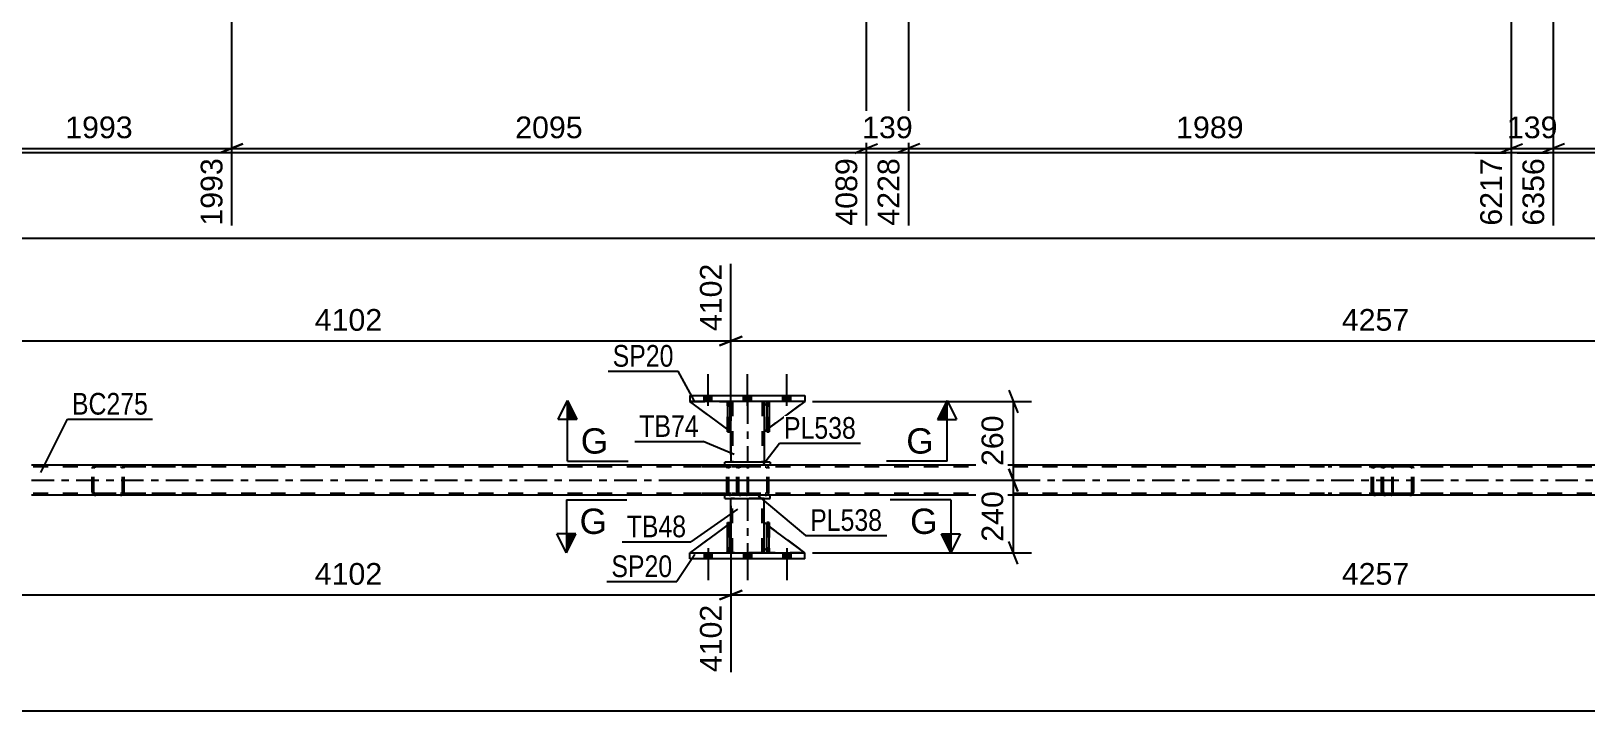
# Model space of a CAD drawing. Header units: millimetres. Extents: x 0 to 841, y 0 to 594.
# Drawn here: x 117.9 to 323.2, y 208.6 to 298.4 of the extents above; entities that cross this region are included whole.
import ezdxf

# ---------------------------------------------------------------- set-up
doc = ezdxf.new("R2010")
doc.units = ezdxf.units.MM
doc.linetypes.add('DXK_LINE_DOT2', pattern=[3.9198, 1.9599, -1.9599])
doc.linetypes.add('DXK_LINE_DOT3', pattern=[5.9187, 2.979, -0.9799, 0.9799, -0.9799])
doc.styles.add('Arial', font='ARIAL.TTF', dxfattribs={"height": 0.2})
doc.styles.add('Arial Narrow', font='ARIALN.TTF', dxfattribs={"height": 0.2})

# ---------------------------------------------------------------- blocks, each defined once
blk = doc.blocks.new('Part-318895815-4530 - 4507')
at = {"color": 7, "linetype": 'DXK_LINE_DOT2'}
for p, q in [((209.82, 248.89), (209.82, 249.49)), ((209.82, 249.49), (209.82, 249.49)), ((209.82, 249.49), (209.82, 245.49)), ((209.82, 249.49), (210.14, 249.49)), ((209.82, 245.49), (209.82, 248.89)), ((209.82, 248.89), (210.14, 248.89)), ((210.14, 249.49), (210.14, 248.89)), ((210.14, 245.49), (210.14, 249.49)), ((210.14, 248.89), (210.14, 245.49)), ((209.82, 245.49), (210.14, 245.49))]:
    blk.add_line(p, q, dxfattribs=at)
blk = doc.blocks.new('Part-318895815-4663 - 4507')
at = {"color": 2, "linetype": 'Continuous'}
for p, q in [((204.87, 250.29), (204.87, 249.49)), ((204.87, 250.29), (220.07, 250.29)), ((220.07, 249.49), (204.87, 249.49)), ((220.07, 250.29), (220.07, 249.49))]:
    blk.add_line(p, q, dxfattribs=at)
blk = doc.blocks.new('Part-318895815-4511 - 4507')
at = {"color": 7, "linetype": 'DXK_LINE_DOT2'}
for p, q in [((210.27, 245.49), (204.87, 249.49)), ((204.87, 249.49), (209.67, 249.49)), ((209.67, 249.49), (210.27, 248.89)), ((210.27, 248.89), (209.67, 249.49)), ((210.27, 248.89), (210.27, 245.49)), ((210.27, 248.89), (210.27, 248.89)), ((210.27, 248.89), (210.27, 245.49))]:
    blk.add_line(p, q, dxfattribs=at)
blk = doc.blocks.new('Part-318895815-4529 - 4507')
at = {"color": 7, "linetype": 'DXK_LINE_DOT2'}
for p, q in [((125.97, 240.79), (125.93, 240.61)), ((125.93, 237.57), (125.93, 240.61)), ((126.19, 240.61), (126.21, 240.7)), ((126.19, 237.57), (126.19, 240.61)), ((126.21, 240.7), (126.26, 240.78)), ((126.44, 241.09), (126.25, 241.05)), ((126.26, 240.78), (126.35, 240.83)), ((126.35, 240.83), (126.44, 240.85)), ((136.96, 241.09), (126.44, 241.09)), ((136.96, 240.85), (126.44, 240.85)), ((129.88, 241.05), (129.68, 241.09)), ((129.68, 240.85), (129.78, 240.83)), ((129.78, 240.83), (129.86, 240.78)), ((129.86, 240.78), (129.92, 240.7)), ((129.92, 240.7), (129.94, 240.61)), ((129.94, 237.57), (129.94, 240.61)), ((130.19, 240.61), (130.15, 240.79)), ((130.19, 237.57), (130.19, 240.61)), ((125.93, 237.57), (125.97, 237.39)), ((126.21, 237.48), (126.19, 237.57)), ((126.26, 237.4), (126.21, 237.48)), ((126.25, 237.13), (126.44, 237.09)), ((126.35, 237.35), (126.26, 237.4)), ((126.44, 237.33), (126.35, 237.35)), ((136.96, 237.33), (126.44, 237.33)), ((136.96, 237.09), (126.44, 237.09)), ((129.78, 237.35), (129.68, 237.33)), ((129.68, 237.09), (129.88, 237.13)), ((129.86, 237.4), (129.78, 237.35)), ((129.92, 237.48), (129.86, 237.4)), ((129.94, 237.57), (129.92, 237.48)), ((130.15, 237.39), (130.19, 237.57))]:
    blk.add_line(p, q, dxfattribs=at)
for centre, start, end in [((126.43, 240.59), 110.7583, 155.6801), ((129.7, 240.59), 24.3199, 69.2417), ((126.43, 237.59), 204.3199, 249.2417), ((129.7, 237.59), 290.7583, 335.6801)]:
    blk.add_arc(centre, 0.496, start, end, dxfattribs=at)
blk = doc.blocks.new('Part-318895815-4669 - 4507')
at = {"color": 2, "linetype": 'Continuous'}
for p, q in [((214.67, 230.09), (214.67, 233.49)), ((214.67, 233.49), (215.02, 233.23)), ((220.07, 229.49), (215.34, 232.99)), ((215.02, 229.74), (214.67, 230.09))]:
    blk.add_line(p, q, dxfattribs=at)
at = {"color": 7, "linetype": 'DXK_LINE_DOT2'}
for p, q in [((215.34, 232.99), (215.02, 233.23)), ((215.02, 229.74), (215.27, 229.49)), ((215.27, 229.49), (220.07, 229.49))]:
    blk.add_line(p, q, dxfattribs=at)
blk = doc.blocks.new('Part-318895815-4531 - 4507')
at = {"color": 2, "linetype": 'Continuous'}
for p, q in [((209.82, 245.82), (204.87, 249.49)), ((209.82, 249.34), (209.67, 249.49)), ((210.27, 248.89), (210.14, 249.02)), ((210.27, 248.89), (210.27, 248.89)), ((210.27, 245.49), (210.27, 248.89)), ((210.14, 245.58), (210.27, 245.49)), ((210.27, 245.49), (210.27, 245.49))]:
    blk.add_line(p, q, dxfattribs=at)
at = {"color": 7, "linetype": 'DXK_LINE_DOT2'}
for p, q in [((209.67, 249.49), (204.87, 249.49)), ((204.87, 249.49), (204.87, 249.49)), ((209.67, 249.49), (210.27, 248.89)), ((210.14, 249.02), (209.82, 249.34)), ((210.27, 248.89), (210.27, 245.49)), ((210.14, 245.58), (209.82, 245.82))]:
    blk.add_line(p, q, dxfattribs=at)
blk = doc.blocks.new('Part-318895815-4535 - 4507')
at = {"color": 7, "linetype": 'DXK_LINE_DOT2'}
for p, q in [((296.24, 240.79), (296.2, 240.61)), ((296.2, 237.57), (296.2, 240.61)), ((296.46, 240.61), (296.48, 240.7)), ((296.46, 237.57), (296.46, 240.61)), ((296.48, 240.7), (296.53, 240.78)), ((296.71, 241.09), (296.52, 241.05)), ((296.53, 240.78), (296.62, 240.83)), ((296.62, 240.83), (296.71, 240.85)), ((307.22, 241.09), (296.71, 241.09)), ((307.22, 240.85), (296.71, 240.85)), ((300.14, 241.05), (299.95, 241.09)), ((299.95, 240.85), (300.05, 240.83)), ((300.05, 240.83), (300.13, 240.78)), ((300.13, 240.78), (300.18, 240.7)), ((300.18, 240.7), (300.2, 240.61)), ((300.2, 237.57), (300.2, 240.61)), ((300.46, 240.61), (300.42, 240.79)), ((300.46, 237.57), (300.46, 240.61)), ((296.2, 237.57), (296.24, 237.39)), ((296.48, 237.48), (296.46, 237.57)), ((296.53, 237.4), (296.48, 237.48)), ((296.52, 237.13), (296.71, 237.09)), ((296.62, 237.35), (296.53, 237.4)), ((296.71, 237.33), (296.62, 237.35)), ((307.22, 237.33), (296.71, 237.33)), ((307.22, 237.09), (296.71, 237.09)), ((300.05, 237.35), (299.95, 237.33)), ((299.95, 237.09), (300.14, 237.13)), ((300.13, 237.4), (300.05, 237.35)), ((300.18, 237.48), (300.13, 237.4)), ((300.2, 237.57), (300.18, 237.48)), ((300.42, 237.39), (300.46, 237.57))]:
    blk.add_line(p, q, dxfattribs=at)
for centre, start, end in [((296.69, 240.59), 110.7583, 155.6801), ((299.97, 240.59), 24.3199, 69.2417), ((296.69, 237.59), 204.3199, 249.2417), ((299.97, 237.59), 290.7583, 335.6801)]:
    blk.add_arc(centre, 0.496, start, end, dxfattribs=at)
blk = doc.blocks.new('Part-318895815-4656 - 4507')
at = {"color": 7, "linetype": 'DXK_LINE_DOT2'}
for p, q in [((297.48, 241.09), (289.16, 241.09)), ((297.48, 240.85), (289.16, 240.85)), ((294.92, 240.79), (294.88, 240.61)), ((294.88, 237.57), (294.88, 240.61)), ((295.14, 240.61), (295.15, 240.7)), ((295.14, 237.57), (295.14, 240.61)), ((295.15, 240.7), (295.21, 240.78)), ((295.39, 241.09), (295.19, 241.05)), ((295.21, 240.78), (295.29, 240.83)), ((295.29, 240.83), (295.39, 240.85)), ((296.2, 240.85), (296.2, 241.09)), ((297.58, 241.05), (297.48, 241.09)), ((297.48, 240.85), (297.53, 240.83)), ((297.53, 240.83), (297.57, 240.78)), ((297.57, 240.78), (297.6, 240.7)), ((297.67, 240.95), (297.58, 241.05)), ((297.6, 240.7), (297.61, 240.61)), ((297.61, 237.57), (297.61, 240.61)), ((297.73, 240.79), (297.67, 240.95)), ((297.75, 240.61), (297.73, 240.79)), ((297.75, 237.57), (297.75, 240.61)), ((297.48, 237.33), (289.16, 237.33)), ((297.48, 237.09), (289.16, 237.09)), ((294.88, 237.57), (294.92, 237.39)), ((295.15, 237.48), (295.14, 237.57)), ((295.21, 237.4), (295.15, 237.48)), ((295.19, 237.13), (295.39, 237.09)), ((295.29, 237.35), (295.21, 237.4)), ((295.39, 237.33), (295.29, 237.35)), ((296.2, 237.09), (296.2, 237.33)), ((297.53, 237.35), (297.48, 237.33)), ((297.48, 237.09), (297.58, 237.13)), ((297.57, 237.4), (297.53, 237.35)), ((297.6, 237.48), (297.57, 237.4)), ((297.58, 237.13), (297.67, 237.23)), ((297.61, 237.57), (297.6, 237.48)), ((297.67, 237.23), (297.73, 237.39)), ((297.73, 237.39), (297.75, 237.57))]:
    blk.add_line(p, q, dxfattribs=at)
for centre, start, end in [((295.37, 240.6), 111.194, 156.1505), ((295.37, 237.59), 203.8495, 248.806)]:
    blk.add_arc(centre, 0.492, start, end, dxfattribs=at)
blk = doc.blocks.new('Part-318895815-4545 - 4507')
at = {"color": 2, "linetype": 'Continuous'}
for p, q in [((210.14, 249.49), (209.82, 249.49)), ((209.82, 249.49), (209.82, 245.49)), ((210.14, 249.49), (210.14, 249.49)), ((210.14, 249.49), (210.14, 245.49)), ((210.14, 245.49), (209.82, 245.49))]:
    blk.add_line(p, q, dxfattribs=at)
at = {"color": 7, "linetype": 'DXK_LINE_DOT2'}
for p, q in [((209.82, 249.49), (209.82, 248.89)), ((209.82, 249.49), (209.82, 249.49)), ((210.14, 248.89), (209.82, 248.89)), ((209.82, 248.89), (209.82, 245.49)), ((210.14, 248.89), (210.14, 249.49)), ((210.14, 249.49), (210.14, 249.49)), ((210.14, 245.49), (210.14, 248.89))]:
    blk.add_line(p, q, dxfattribs=at)
blk = doc.blocks.new('Part-318895815-4550 - 4507')
at = {"color": 7, "linetype": 'DXK_LINE_DOT2'}
for p, q in [((209.82, 233.49), (210.14, 233.49)), ((209.82, 230.09), (209.82, 233.49)), ((209.82, 233.49), (209.82, 229.49)), ((210.14, 233.49), (210.14, 230.09)), ((210.14, 229.49), (210.14, 233.4)), ((210.14, 230.09), (209.82, 230.09)), ((209.82, 229.49), (209.82, 230.09)), ((210.14, 230.09), (210.14, 229.49)), ((210.14, 229.49), (209.82, 229.49)), ((210.14, 229.49), (210.14, 229.49))]:
    blk.add_line(p, q, dxfattribs=at)
blk = doc.blocks.new('Part-318895815-4551 - 4507')
at = {"color": 2, "linetype": 'Continuous'}
for p, q in [((209.82, 233.16), (204.87, 229.49)), ((210.27, 233.49), (210.14, 233.4)), ((210.27, 230.09), (210.27, 233.49)), ((210.27, 230.09), (210.14, 229.96)), ((210.27, 230.09), (210.27, 230.09)), ((209.82, 229.64), (209.67, 229.49))]:
    blk.add_line(p, q, dxfattribs=at)
at = {"color": 7, "linetype": 'DXK_LINE_DOT2'}
for p, q in [((210.14, 233.4), (209.82, 233.16)), ((210.27, 230.09), (210.27, 233.49)), ((210.27, 230.09), (209.67, 229.49)), ((210.14, 229.96), (209.82, 229.64)), ((204.87, 229.49), (204.87, 229.49)), ((204.87, 229.49), (209.67, 229.49))]:
    blk.add_line(p, q, dxfattribs=at)
blk = doc.blocks.new('Bolt-318895815-4571 - 4507')
at = {"linetype": 'Continuous'}
for points in [[(207.79, 250.29), (206.75, 250.29), (206.75, 249.49), (207.79, 249.49)], [(207.79, 250.29), (206.75, 250.29), (206.75, 249.49), (207.79, 249.49)], [(207.79, 250.29), (206.75, 250.29), (206.75, 249.49), (207.79, 249.49)], [(212.99, 250.29), (211.95, 250.29), (211.95, 249.49), (212.99, 249.49)], [(212.99, 250.29), (211.95, 250.29), (211.95, 249.49), (212.99, 249.49)], [(218.19, 250.29), (217.15, 250.29), (217.15, 249.49), (218.19, 249.49)], [(218.19, 250.29), (217.15, 250.29), (217.15, 249.49), (218.19, 249.49)], [(218.19, 250.29), (217.15, 250.29), (217.15, 249.49), (218.19, 249.49)]]:
    blk.add_hatch(color=1, dxfattribs=at).paths.add_polyline_path(points)
at = {"color": 1, "linetype": 'Continuous'}
for p, q in [((207.27, 248.89), (207.27, 253.09)), ((207.27, 248.89), (207.27, 253.09)), ((207.27, 248.89), (207.27, 253.09)), ((212.47, 248.89), (212.47, 253.09)), ((212.47, 248.89), (212.47, 253.09)), ((217.67, 248.89), (217.67, 253.09)), ((217.67, 248.89), (217.67, 253.09)), ((217.67, 248.89), (217.67, 253.09)), ((206.75, 249.49), (206.75, 250.29)), ((206.75, 249.49), (206.75, 250.29)), ((206.75, 249.49), (206.75, 250.29)), ((207.79, 249.49), (207.79, 250.29)), ((207.79, 249.49), (207.79, 250.29)), ((207.79, 249.49), (207.79, 250.29)), ((211.95, 249.49), (211.95, 250.29)), ((211.95, 249.49), (211.95, 250.29)), ((212.99, 249.49), (212.99, 250.29)), ((212.99, 249.49), (212.99, 250.29)), ((217.15, 249.49), (217.15, 250.29)), ((217.15, 249.49), (217.15, 250.29)), ((217.15, 249.49), (217.15, 250.29)), ((218.19, 249.49), (218.19, 250.29)), ((218.19, 249.49), (218.19, 250.29)), ((218.19, 249.49), (218.19, 250.29))]:
    blk.add_line(p, q, dxfattribs=at)
blk = doc.blocks.new('Part-318895815-4573 - 4507')
at = {"color": 7, "linetype": 'DXK_LINE_DOT2'}
for p, q in [((210.27, 233.49), (204.87, 229.49)), ((210.27, 230.09), (210.27, 233.49)), ((210.27, 233.49), (210.27, 230.09)), ((209.67, 229.49), (210.27, 230.09)), ((210.27, 230.09), (209.67, 229.49)), ((210.27, 230.09), (210.27, 230.09)), ((204.87, 229.49), (209.67, 229.49))]:
    blk.add_line(p, q, dxfattribs=at)
blk = doc.blocks.new('Part-318895815-4574 - 4507')
at = {"color": 2, "linetype": 'Continuous'}
for p, q in [((215.34, 249.49), (215.02, 249.49)), ((215.02, 249.49), (215.02, 245.49)), ((215.34, 249.49), (215.34, 249.49)), ((215.34, 249.49), (215.34, 245.49)), ((215.34, 245.49), (215.02, 245.49))]:
    blk.add_line(p, q, dxfattribs=at)
at = {"color": 7, "linetype": 'DXK_LINE_DOT2'}
for p, q in [((215.02, 249.49), (215.02, 248.89)), ((215.02, 249.49), (215.02, 249.49)), ((215.34, 248.89), (215.02, 248.89)), ((215.02, 248.89), (215.02, 245.49)), ((215.34, 248.89), (215.34, 249.49)), ((215.34, 249.49), (215.34, 249.49)), ((215.34, 245.49), (215.34, 248.89))]:
    blk.add_line(p, q, dxfattribs=at)
blk = doc.blocks.new('Part-318895815-4613 - 4507')
at = {"color": 2, "linetype": 'Continuous'}
for p, q in [((209.82, 229.49), (209.82, 233.49)), ((209.82, 233.49), (210.14, 233.49)), ((210.14, 229.49), (210.14, 233.49)), ((209.82, 229.49), (209.82, 229.49)), ((210.14, 229.49), (209.82, 229.49))]:
    blk.add_line(p, q, dxfattribs=at)
at = {"color": 7, "linetype": 'DXK_LINE_DOT2'}
for p, q in [((209.82, 233.49), (209.82, 230.09)), ((210.14, 230.09), (210.14, 233.49)), ((209.82, 230.09), (209.82, 229.49)), ((209.82, 230.09), (210.14, 230.09)), ((210.14, 229.49), (210.14, 230.09)), ((209.82, 229.49), (209.82, 229.49)), ((209.82, 229.49), (209.82, 229.49)), ((210.14, 229.49), (210.14, 229.49))]:
    blk.add_line(p, q, dxfattribs=at)
blk = doc.blocks.new('Part-318895815-4681 - 4507')
at = {"color": 2, "linetype": 'Continuous'}
for p, q in [((215.47, 241.49), (209.47, 241.49)), ((209.47, 241.09), (209.47, 241.49)), ((215.47, 241.09), (209.47, 241.09)), ((215.47, 241.49), (215.47, 241.09))]:
    blk.add_line(p, q, dxfattribs=at)
blk = doc.blocks.new('Part-318895815-4608 - 4507')
at = {"color": 2, "linetype": 'Continuous'}
for p, q in [((210.27, 249.49), (210.27, 248.89)), ((214.67, 249.49), (214.67, 248.89)), ((210.27, 245.49), (210.27, 241.49)), ((214.67, 245.49), (214.67, 241.49))]:
    blk.add_line(p, q, dxfattribs=at)
at = {"color": 7, "linetype": 'DXK_LINE_DOT2'}
for p, q in [((214.67, 249.49), (210.27, 249.49)), ((210.27, 248.89), (210.27, 245.49)), ((210.51, 249.49), (210.51, 241.49)), ((214.43, 249.49), (214.43, 241.49)), ((214.67, 248.89), (214.67, 245.49)), ((214.67, 241.49), (210.27, 241.49))]:
    blk.add_line(p, q, dxfattribs=at)
at = {"color": 7, "linetype": 'DXK_LINE_DOT3'}
blk.add_line((212.47, 249.49), (212.47, 241.49), dxfattribs=at)
blk = doc.blocks.new('Part-318895815-4628 - 4507')
at = {"color": 2, "linetype": 'Continuous'}
for p, q in [((204.87, 228.69), (204.87, 229.49)), ((204.87, 229.49), (220.07, 229.49)), ((220.07, 228.69), (204.87, 228.69)), ((220.07, 228.69), (220.07, 229.49))]:
    blk.add_line(p, q, dxfattribs=at)
blk = doc.blocks.new('Part-318895815-4629 - 4507')
at = {"color": 7, "linetype": 'DXK_LINE_DOT2'}
for p, q in [((211.11, 240.79), (211.07, 240.61)), ((211.07, 237.57), (211.07, 240.61)), ((211.32, 240.61), (211.34, 240.7)), ((211.32, 237.57), (211.32, 240.61)), ((211.34, 240.7), (211.4, 240.78)), ((211.58, 241.09), (211.38, 241.05)), ((211.4, 240.78), (211.48, 240.83)), ((211.48, 240.83), (211.58, 240.85)), ((222.09, 241.09), (211.58, 241.09)), ((222.09, 240.85), (211.58, 240.85)), ((215.01, 241.05), (214.81, 241.09)), ((214.81, 240.85), (214.91, 240.83)), ((214.91, 240.83), (214.99, 240.78)), ((214.99, 240.78), (215.05, 240.7)), ((215.05, 240.7), (215.07, 240.61)), ((215.07, 237.57), (215.07, 240.61)), ((215.32, 240.61), (215.29, 240.79)), ((215.32, 237.57), (215.32, 240.61)), ((211.07, 237.57), (211.11, 237.39)), ((211.34, 237.48), (211.32, 237.57)), ((211.4, 237.4), (211.34, 237.48)), ((211.38, 237.13), (211.58, 237.09)), ((211.48, 237.35), (211.4, 237.4)), ((211.58, 237.33), (211.48, 237.35)), ((222.09, 237.33), (211.58, 237.33)), ((222.09, 237.09), (211.58, 237.09)), ((214.91, 237.35), (214.81, 237.33)), ((214.81, 237.09), (215.01, 237.13)), ((214.99, 237.4), (214.91, 237.35)), ((215.05, 237.48), (214.99, 237.4)), ((215.07, 237.57), (215.05, 237.48)), ((215.29, 237.39), (215.32, 237.57))]:
    blk.add_line(p, q, dxfattribs=at)
for centre, start, end in [((211.56, 240.59), 110.7583, 155.6801), ((214.83, 240.59), 24.3199, 69.2417), ((211.56, 237.59), 204.3199, 249.2417), ((214.83, 237.59), 290.7583, 335.6801)]:
    blk.add_arc(centre, 0.496, start, end, dxfattribs=at)
blk = doc.blocks.new('Bolt-318895815-4652 - 4507')
at = {"linetype": 'Continuous'}
for points in [[(206.75, 228.69), (207.79, 228.69), (207.79, 229.49), (206.75, 229.49)], [(206.75, 228.69), (207.79, 228.69), (207.79, 229.49), (206.75, 229.49)], [(206.75, 228.69), (207.79, 228.69), (207.79, 229.49), (206.75, 229.49)], [(211.95, 228.69), (212.99, 228.69), (212.99, 229.49), (211.95, 229.49)], [(211.95, 228.69), (212.99, 228.69), (212.99, 229.49), (211.95, 229.49)], [(217.15, 228.69), (218.19, 228.69), (218.19, 229.49), (217.15, 229.49)], [(217.15, 228.69), (218.19, 228.69), (218.19, 229.49), (217.15, 229.49)], [(217.15, 228.69), (218.19, 228.69), (218.19, 229.49), (217.15, 229.49)]]:
    blk.add_hatch(color=1, dxfattribs=at).paths.add_polyline_path(points)
at = {"color": 1, "linetype": 'Continuous'}
for p, q in [((207.27, 230.09), (207.27, 225.89)), ((207.27, 230.09), (207.27, 225.89)), ((207.27, 230.09), (207.27, 225.89)), ((212.47, 230.09), (212.47, 225.89)), ((212.47, 230.09), (212.47, 225.89)), ((217.67, 230.09), (217.67, 225.89)), ((217.67, 230.09), (217.67, 225.89)), ((217.67, 230.09), (217.67, 225.89)), ((206.75, 229.49), (206.75, 228.69)), ((206.75, 229.49), (206.75, 228.69)), ((206.75, 229.49), (206.75, 228.69)), ((207.79, 229.49), (207.79, 228.69)), ((207.79, 229.49), (207.79, 228.69)), ((207.79, 229.49), (207.79, 228.69)), ((211.95, 229.49), (211.95, 228.69)), ((211.95, 229.49), (211.95, 228.69)), ((212.99, 229.49), (212.99, 228.69)), ((212.99, 229.49), (212.99, 228.69)), ((217.15, 229.49), (217.15, 228.69)), ((217.15, 229.49), (217.15, 228.69)), ((217.15, 229.49), (217.15, 228.69)), ((218.19, 229.49), (218.19, 228.69)), ((218.19, 229.49), (218.19, 228.69)), ((218.19, 229.49), (218.19, 228.69))]:
    blk.add_line(p, q, dxfattribs=at)
blk = doc.blocks.new('Part-318895815-4655 - 4507')
at = {"color": 7, "linetype": 'DXK_LINE_DOT2'}
for p, q in [((212.34, 241.09), (204.02, 241.09)), ((212.34, 240.85), (204.02, 240.85)), ((209.79, 240.79), (209.75, 240.61)), ((209.75, 237.57), (209.75, 240.61)), ((210, 240.61), (210.02, 240.7)), ((210, 237.57), (210, 240.61)), ((210.02, 240.7), (210.08, 240.78)), ((210.25, 241.09), (210.06, 241.05)), ((210.08, 240.78), (210.16, 240.83)), ((210.16, 240.83), (210.25, 240.85)), ((211.07, 240.85), (211.07, 241.09)), ((212.45, 241.05), (212.34, 241.09)), ((212.34, 240.85), (212.4, 240.83)), ((212.4, 240.83), (212.44, 240.78)), ((212.44, 240.78), (212.47, 240.7)), ((212.54, 240.95), (212.45, 241.05)), ((212.47, 240.7), (212.48, 240.61)), ((212.48, 237.57), (212.48, 240.61)), ((212.59, 240.79), (212.54, 240.95)), ((212.62, 240.61), (212.59, 240.79)), ((212.62, 237.57), (212.62, 240.61)), ((212.34, 237.33), (204.02, 237.33)), ((212.34, 237.09), (204.02, 237.09)), ((209.75, 237.57), (209.79, 237.39)), ((210.02, 237.48), (210, 237.57)), ((210.08, 237.4), (210.02, 237.48)), ((210.06, 237.13), (210.25, 237.09)), ((210.16, 237.35), (210.08, 237.4)), ((210.25, 237.33), (210.16, 237.35)), ((211.07, 237.09), (211.07, 237.33)), ((212.4, 237.35), (212.34, 237.33)), ((212.34, 237.09), (212.45, 237.13)), ((212.44, 237.4), (212.4, 237.35)), ((212.47, 237.48), (212.44, 237.4)), ((212.45, 237.13), (212.54, 237.23)), ((212.48, 237.57), (212.47, 237.48)), ((212.54, 237.23), (212.59, 237.39)), ((212.59, 237.39), (212.62, 237.57))]:
    blk.add_line(p, q, dxfattribs=at)
for centre, start, end in [((210.24, 240.6), 111.194, 156.1505), ((210.24, 237.59), 203.8495, 248.806)]:
    blk.add_arc(centre, 0.492, start, end, dxfattribs=at)
blk = doc.blocks.new('Part-318895815-4670 - 4507')
at = {"color": 7, "linetype": 'DXK_LINE_DOT2'}
for p, q in [((214.67, 230.09), (214.67, 233.49)), ((214.67, 233.49), (220.07, 229.49)), ((215.27, 229.49), (214.67, 230.09)), ((220.07, 229.49), (215.27, 229.49))]:
    blk.add_line(p, q, dxfattribs=at)
blk = doc.blocks.new('Part-318895815-4671 - 4507')
at = {"color": 7, "linetype": 'DXK_LINE_DOT2'}
for p, q in [((215.02, 248.89), (215.02, 249.49)), ((215.02, 249.49), (215.02, 249.49)), ((215.02, 249.49), (215.02, 245.49)), ((215.02, 249.49), (215.34, 249.49)), ((215.02, 245.49), (215.02, 248.89)), ((215.02, 248.89), (215.34, 248.89)), ((215.34, 249.49), (215.34, 248.89)), ((215.34, 245.49), (215.34, 249.49)), ((215.34, 248.89), (215.34, 245.49)), ((215.02, 245.49), (215.34, 245.49))]:
    blk.add_line(p, q, dxfattribs=at)
blk = doc.blocks.new('Part-318895815-4676 - 4507')
at = {"color": 2, "linetype": 'Continuous'}
for p, q in [((209.47, 241.09), (117.93, 241.09)), ((379.74, 241.09), (215.47, 241.09)), ((550.01, 237.09), (117.93, 237.09))]:
    blk.add_line(p, q, dxfattribs=at)
at = {"color": 7, "linetype": 'DXK_LINE_DOT2'}
for p, q in [((688.5, 240.85), (117.93, 240.85)), ((215.47, 241.09), (209.47, 241.09)), ((688.5, 237.33), (117.93, 237.33))]:
    blk.add_line(p, q, dxfattribs=at)
at = {"color": 7, "linetype": 'DXK_LINE_DOT3'}
blk.add_line((117.93, 239.09), (688.3, 239.09), dxfattribs=at)
blk = doc.blocks.new('Part-318895815-4683 - 4507')
at = {"color": 7, "linetype": 'DXK_LINE_DOT2'}
for p, q in [((215.34, 233.49), (215.02, 233.49)), ((215.02, 230.09), (215.02, 233.49)), ((215.02, 233.49), (215.02, 229.49)), ((215.34, 233.49), (215.34, 230.09)), ((215.34, 229.49), (215.34, 233.49)), ((215.34, 230.09), (215.02, 230.09)), ((215.02, 229.49), (215.02, 230.09)), ((215.34, 230.09), (215.34, 229.49)), ((215.34, 229.49), (215.02, 229.49)), ((215.34, 229.49), (215.34, 229.49))]:
    blk.add_line(p, q, dxfattribs=at)
blk = doc.blocks.new('Part-318895815-4698 - 4507')
at = {"color": 2, "linetype": 'Continuous'}
for p, q in [((210.27, 233.49), (210.27, 236.69)), ((214.67, 233.49), (214.67, 236.69)), ((210.27, 229.49), (210.27, 230.09)), ((214.67, 229.49), (214.67, 230.09))]:
    blk.add_line(p, q, dxfattribs=at)
at = {"color": 7, "linetype": 'DXK_LINE_DOT2'}
for p, q in [((214.67, 236.69), (210.27, 236.69)), ((210.51, 229.49), (210.51, 236.69)), ((214.43, 229.49), (214.43, 236.69)), ((210.27, 230.09), (210.27, 233.49)), ((214.67, 230.09), (214.67, 233.49)), ((214.67, 229.49), (210.27, 229.49))]:
    blk.add_line(p, q, dxfattribs=at)
at = {"color": 7, "linetype": 'DXK_LINE_DOT3'}
blk.add_line((212.47, 236.69), (212.47, 229.49), dxfattribs=at)
blk = doc.blocks.new('Part-318895815-4717 - 4507')
at = {"color": 2, "linetype": 'Continuous'}
for p, q in [((215.02, 229.49), (215.02, 233.49)), ((215.02, 233.49), (215.34, 233.49)), ((215.34, 229.49), (215.34, 233.49)), ((215.02, 229.49), (215.02, 229.49)), ((215.34, 229.49), (215.02, 229.49))]:
    blk.add_line(p, q, dxfattribs=at)
at = {"color": 7, "linetype": 'DXK_LINE_DOT2'}
for p, q in [((215.02, 233.49), (215.02, 230.09)), ((215.34, 230.09), (215.34, 233.49)), ((215.02, 230.09), (215.02, 229.49)), ((215.02, 230.09), (215.34, 230.09)), ((215.34, 229.49), (215.34, 230.09)), ((215.02, 229.49), (215.02, 229.49)), ((215.02, 229.49), (215.02, 229.49)), ((215.34, 229.49), (215.34, 229.49))]:
    blk.add_line(p, q, dxfattribs=at)
blk = doc.blocks.new('Part-318895815-4735 - 4507')
at = {"color": 2, "linetype": 'Continuous'}
for p, q in [((215.47, 237.09), (209.47, 237.09)), ((209.47, 236.69), (209.47, 237.09)), ((209.47, 236.69), (215.47, 236.69)), ((215.47, 236.69), (215.47, 237.09))]:
    blk.add_line(p, q, dxfattribs=at)
blk = doc.blocks.new('Part-318895815-4739 - 4507')
at = {"color": 2, "linetype": 'Continuous'}
for p, q in [((215.02, 249.24), (214.67, 248.89)), ((214.67, 248.89), (214.67, 245.49)), ((220.07, 249.49), (215.34, 245.99)), ((214.67, 245.49), (215.02, 245.75))]:
    blk.add_line(p, q, dxfattribs=at)
at = {"color": 7, "linetype": 'DXK_LINE_DOT2'}
for p, q in [((215.27, 249.49), (215.02, 249.24)), ((220.07, 249.49), (215.27, 249.49)), ((220.07, 249.49), (220.07, 249.49)), ((220.07, 249.49), (220.07, 249.49)), ((215.34, 245.99), (215.02, 245.75))]:
    blk.add_line(p, q, dxfattribs=at)
blk = doc.blocks.new('Part-318895815-4740 - 4507')
at = {"color": 7, "linetype": 'DXK_LINE_DOT2'}
for p, q in [((215.27, 249.49), (214.67, 248.89)), ((214.67, 245.49), (220.07, 249.49)), ((214.67, 248.89), (214.67, 245.49)), ((220.07, 249.49), (215.27, 249.49))]:
    blk.add_line(p, q, dxfattribs=at)
blk = doc.blocks.new('StraightDimension-318895815-22673 - 2943')
at = {"color": 7, "linetype": 'Continuous'}
for p, q in [((313.3, 316.22), (313.3, 272.71)), ((318.88, 316.22), (318.88, 272.71)), ((311.8, 282.31), (314.8, 283.51)), ((320.38, 283.51), (317.38, 282.31)), ((313.3, 282.91), (318.88, 282.91))]:
    blk.add_line(p, q, dxfattribs=at)
at = {"color": 0}
blk.add_wipeout([(320.03, 283.66), (320.03, 287.86), (312.16, 287.86), (312.16, 283.66)], dxfattribs=at)
at = {"color": 0, "linetype": 'Continuous'}
blk.add_wipeout([(318.28, 282.21), (314.08, 282.21), (314.08, 272.11), (318.28, 272.11)], dxfattribs=at)
at = {"color": 3, "style": 'Arial'}
blk.add_text('139', height=2.865, dxfattribs=at).set_placement((312.76, 284.26))
at = {"color": 3, "linetype": 'Continuous', "style": 'Arial'}
blk.add_text('6356', height=2.865, rotation=90.0002, dxfattribs=at).set_placement((317.68, 272.71))
blk = doc.blocks.new('StraightDimension-318895815-22674 - 2943')
at = {"color": 7, "linetype": 'Continuous'}
for p, q in [((233.74, 316.22), (233.74, 272.71)), ((313.3, 316.22), (313.3, 272.71)), ((235.24, 283.51), (232.24, 282.31)), ((311.8, 282.31), (314.8, 283.51)), ((233.74, 282.91), (313.3, 282.91))]:
    blk.add_line(p, q, dxfattribs=at)
at = {"color": 0}
blk.add_wipeout([(278.57, 283.66), (278.57, 287.86), (268.48, 287.86), (268.48, 283.66)], dxfattribs=at)
at = {"color": 0, "linetype": 'Continuous'}
blk.add_wipeout([(312.7, 282.21), (308.5, 282.21), (308.5, 272.11), (312.7, 272.11)], dxfattribs=at)
at = {"color": 3, "style": 'Arial'}
blk.add_text('1989', height=2.865, dxfattribs=at).set_placement((269.08, 284.26))
at = {"color": 3, "linetype": 'Continuous', "style": 'Arial'}
blk.add_text('6217', height=2.865, rotation=90.0002, dxfattribs=at).set_placement((312.1, 272.71))
blk = doc.blocks.new('StraightDimension-318895815-4383 - 2943')
at = {"color": 7, "linetype": 'Continuous'}
blk.add_line((108.67, 282.36), (759.88, 282.36), dxfattribs=at)
blk = doc.blocks.new('StraightDimension-318895815-22676 - 2943')
at = {"color": 7, "linetype": 'Continuous'}
for p, q in [((144.35, 316.23), (144.35, 272.71)), ((228.17, 316.22), (228.17, 272.71)), ((145.85, 283.51), (142.85, 282.31)), ((226.67, 282.31), (229.67, 283.51)), ((144.35, 282.91), (228.17, 282.91))]:
    blk.add_line(p, q, dxfattribs=at)
at = {"color": 0}
blk.add_wipeout([(191.31, 283.66), (191.31, 287.86), (181.21, 287.86), (181.21, 283.66)], dxfattribs=at)
at = {"color": 0, "linetype": 'Continuous'}
blk.add_wipeout([(227.57, 282.21), (223.37, 282.21), (223.37, 272.11), (227.57, 272.11)], dxfattribs=at)
at = {"color": 3, "style": 'Arial'}
blk.add_text('2095', height=2.865, dxfattribs=at).set_placement((181.81, 284.26))
at = {"color": 3, "linetype": 'Continuous', "style": 'Arial'}
blk.add_text('4089', height=2.865, rotation=90.0002, dxfattribs=at).set_placement((226.97, 272.71))
blk = doc.blocks.new('StraightDimension-318895815-22672 - 2943')
at = {"color": 7, "linetype": 'Continuous'}
for p, q in [((318.88, 316.22), (318.88, 272.71)), ((398.44, 316.22), (398.44, 272.71)), ((320.38, 283.51), (317.38, 282.31)), ((396.94, 282.31), (399.94, 283.51)), ((318.88, 282.91), (398.44, 282.91))]:
    blk.add_line(p, q, dxfattribs=at)
at = {"color": 0}
blk.add_wipeout([(363.71, 283.66), (363.71, 287.86), (353.61, 287.86), (353.61, 283.66)], dxfattribs=at)
at = {"color": 0, "linetype": 'Continuous'}
blk.add_wipeout([(397.84, 282.21), (393.64, 282.21), (393.64, 272.11), (397.84, 272.11)], dxfattribs=at)
at = {"color": 3, "style": 'Arial'}
blk.add_text('1989', height=2.865, dxfattribs=at).set_placement((354.21, 284.26))
at = {"color": 3, "linetype": 'Continuous', "style": 'Arial'}
blk.add_text('8345', height=2.865, rotation=90.0002, dxfattribs=at).set_placement((397.24, 272.71))
blk = doc.blocks.new('StraightDimension-318895815-22675 - 2943')
at = {"color": 7, "linetype": 'Continuous'}
for p, q in [((228.17, 316.22), (228.17, 272.71)), ((233.74, 316.22), (233.74, 272.71)), ((226.67, 282.31), (229.67, 283.51)), ((235.24, 283.51), (232.24, 282.31)), ((228.17, 282.91), (233.74, 282.91))]:
    blk.add_line(p, q, dxfattribs=at)
at = {"color": 0}
blk.add_wipeout([(234.89, 283.66), (234.89, 287.86), (227.02, 287.86), (227.02, 283.66)], dxfattribs=at)
at = {"color": 0, "linetype": 'Continuous'}
blk.add_wipeout([(233.14, 282.21), (228.94, 282.21), (228.94, 272.11), (233.14, 272.11)], dxfattribs=at)
at = {"color": 3, "style": 'Arial'}
blk.add_text('139', height=2.865, dxfattribs=at).set_placement((227.62, 284.26))
at = {"color": 3, "linetype": 'Continuous', "style": 'Arial'}
blk.add_text('4228', height=2.865, rotation=90.0002, dxfattribs=at).set_placement((232.54, 272.71))
blk = doc.blocks.new('StraightDimension-318895815-22677 - 2943')
at = {"color": 7, "linetype": 'Continuous'}
for p, q in [((144.35, 316.23), (144.35, 272.71)), ((109.31, 312.23), (109.31, 279.38)), ((110.81, 283.51), (107.81, 282.31)), ((142.85, 282.31), (145.85, 283.51)), ((109.31, 282.91), (144.35, 282.91))]:
    blk.add_line(p, q, dxfattribs=at)
at = {"color": 0}
blk.add_wipeout([(131.88, 283.66), (131.88, 287.86), (121.79, 287.86), (121.79, 283.66)], dxfattribs=at)
at = {"color": 0, "linetype": 'Continuous'}
for points in [[(108.71, 282.21), (104.51, 282.21), (104.51, 278.78), (108.71, 278.78)], [(143.75, 282.21), (139.55, 282.21), (139.55, 272.11), (143.75, 272.11)]]:
    blk.add_wipeout(points, dxfattribs=at)
at = {"color": 3, "style": 'Arial'}
blk.add_text('1993', height=2.865, dxfattribs=at).set_placement((122.39, 284.26))
at = {"color": 3, "linetype": 'Continuous', "style": 'Arial'}
for s, height, p in [('0', 2.87, (108.11, 279.38)), ('1993', 2.865, (143.15, 272.71))]:
    blk.add_text(s, height=height, rotation=90.0002, dxfattribs=at).set_placement(p)
blk = doc.blocks.new('StraightDimension-318895815-4880 - 4507')
at = {"color": 7, "linetype": 'Continuous'}
for p, q in [((210.27, 242.49), (210.27, 267.67)), ((380.54, 242.49), (380.54, 267.67)), ((211.77, 258.08), (208.77, 256.88)), ((210.27, 257.48), (380.54, 257.48)), ((379.04, 256.88), (382.04, 258.08))]:
    blk.add_line(p, q, dxfattribs=at)
at = {"color": 0, "linetype": 'Continuous'}
blk.add_wipeout([(379.94, 268.27), (375.74, 268.27), (375.74, 258.18), (379.94, 258.18)], dxfattribs=at)
at = {"color": 0}
blk.add_wipeout([(300.45, 258.23), (300.45, 262.43), (290.36, 262.43), (290.36, 258.23)], dxfattribs=at)
at = {"color": 3, "linetype": 'Continuous', "style": 'Arial'}
blk.add_text('8358', height=2.865, rotation=90.0002, dxfattribs=at).set_placement((379.34, 258.78))
at = {"color": 3, "style": 'Arial'}
blk.add_text('4257', height=2.865, dxfattribs=at).set_placement((290.96, 258.83))
blk = doc.blocks.new('StraightDimension-318895815-4789 - 4507')
at = {"color": 7, "linetype": 'Continuous'}
blk.add_line((108.67, 208.61), (689.78, 208.61), dxfattribs=at)
blk = doc.blocks.new('StraightDimension-318895815-4824 - 4507')
at = {"color": 7, "linetype": 'Continuous'}
for p, q in [((210.27, 235.69), (210.27, 213.73)), ((380.54, 235.69), (380.54, 213.73)), ((211.77, 224.53), (208.77, 223.33)), ((210.27, 223.93), (380.54, 223.93)), ((379.04, 223.33), (382.04, 224.53))]:
    blk.add_line(p, q, dxfattribs=at)
at = {"color": 0}
blk.add_wipeout([(300.45, 224.68), (300.45, 228.88), (290.36, 228.88), (290.36, 224.68)], dxfattribs=at)
at = {"color": 0, "linetype": 'Continuous'}
blk.add_wipeout([(379.94, 223.23), (375.74, 223.23), (375.74, 213.13), (379.94, 213.13)], dxfattribs=at)
at = {"color": 3, "style": 'Arial'}
blk.add_text('4257', height=2.865, dxfattribs=at).set_placement((290.96, 225.28))
at = {"color": 3, "linetype": 'Continuous', "style": 'Arial'}
blk.add_text('8358', height=2.865, rotation=90.0002, dxfattribs=at).set_placement((379.34, 213.73))
blk = doc.blocks.new('StraightDimension-318895815-4837 - 4507')
at = {"color": 7, "linetype": 'Continuous'}
for p, q in [((109.31, 236.09), (109.31, 220.4)), ((210.27, 235.69), (210.27, 213.73)), ((110.81, 224.53), (107.81, 223.33)), ((109.31, 223.93), (210.27, 223.93)), ((208.77, 223.33), (211.77, 224.53))]:
    blk.add_line(p, q, dxfattribs=at)
at = {"color": 0}
blk.add_wipeout([(164.84, 224.68), (164.84, 228.88), (154.74, 228.88), (154.74, 224.68)], dxfattribs=at)
at = {"color": 0, "linetype": 'Continuous'}
for points in [[(108.71, 223.23), (104.51, 223.23), (104.51, 219.8), (108.71, 219.8)], [(209.67, 223.23), (205.47, 223.23), (205.47, 213.13), (209.67, 213.13)]]:
    blk.add_wipeout(points, dxfattribs=at)
at = {"color": 3, "style": 'Arial'}
blk.add_text('4102', height=2.865, dxfattribs=at).set_placement((155.34, 225.28))
at = {"color": 3, "linetype": 'Continuous', "style": 'Arial'}
for s, height, p in [('0', 2.87, (108.11, 220.4)), ('4102', 2.865, (209.07, 213.73))]:
    blk.add_text(s, height=height, rotation=90.0002, dxfattribs=at).set_placement(p)
blk = doc.blocks.new('StraightDimension-318895815-4893 - 4507')
at = {"color": 7, "linetype": 'Continuous'}
for p, q in [((210.27, 242.49), (210.27, 267.67)), ((109.31, 242.09), (109.31, 261)), ((110.81, 258.08), (107.81, 256.88)), ((109.31, 257.48), (210.27, 257.48)), ((208.77, 256.88), (211.77, 258.08))]:
    blk.add_line(p, q, dxfattribs=at)
at = {"color": 0, "linetype": 'Continuous'}
for points in [[(209.67, 268.27), (205.47, 268.27), (205.47, 258.18), (209.67, 258.18)], [(108.71, 261.6), (104.51, 261.6), (104.51, 258.18), (108.71, 258.18)]]:
    blk.add_wipeout(points, dxfattribs=at)
at = {"color": 0}
blk.add_wipeout([(164.84, 258.23), (164.84, 262.43), (154.74, 262.43), (154.74, 258.23)], dxfattribs=at)
at = {"color": 3, "linetype": 'Continuous', "style": 'Arial'}
for s, height, p in [('4102', 2.865, (209.07, 258.78)), ('0', 2.87, (108.11, 258.78))]:
    blk.add_text(s, height=height, rotation=90.0002, dxfattribs=at).set_placement(p)
at = {"color": 3, "style": 'Arial'}
blk.add_text('4102', height=2.865, dxfattribs=at).set_placement((155.34, 258.83))
blk = doc.blocks.new('StraightDimension-318895815-4952 - 4507')
at = {"color": 7, "linetype": 'Continuous'}
for p, q in [((247, 240.59), (248.2, 237.59)), ((203.15, 239.09), (250, 239.09)), ((247.6, 229.49), (247.6, 239.09)), ((248.2, 227.99), (247, 230.99)), ((221.07, 229.49), (250, 229.49))]:
    blk.add_line(p, q, dxfattribs=at)
at = {"color": 0}
blk.add_wipeout([(246.85, 238.23), (242.65, 238.23), (242.65, 230.36), (246.85, 230.36)], dxfattribs=at)
at = {"color": 3, "style": 'Arial'}
blk.add_text('240', height=2.865, rotation=90.0002, dxfattribs=at).set_placement((246.25, 230.96))
blk = doc.blocks.new('StraightDimension-318895815-4980 - 4507')
at = {"color": 7, "linetype": 'Continuous'}
for p, q in [((247, 250.99), (248.2, 247.99)), ((221.07, 249.49), (250, 249.49)), ((247.6, 239.09), (247.6, 249.49)), ((248.2, 237.59), (247, 240.59)), ((203.15, 239.09), (250, 239.09))]:
    blk.add_line(p, q, dxfattribs=at)
at = {"color": 0}
blk.add_wipeout([(246.85, 248.23), (242.65, 248.23), (242.65, 240.36), (246.85, 240.36)], dxfattribs=at)
at = {"color": 3, "style": 'Arial'}
blk.add_text('260', height=2.865, rotation=90.0002, dxfattribs=at).set_placement((246.25, 240.96))
blk = doc.blocks.new('StraightDimension-318895815-12005 - 4507')
at = {"color": 7, "linetype": 'Continuous'}
blk.add_line((109.31, 271.06), (689.14, 271.06), dxfattribs=at)
blk = doc.blocks.new('Mark-318895815-4624 - 4507')
at = {"color": 0}
blk.add_wipeout([(202.55, 226.29), (202.55, 229.29), (194.51, 229.29), (194.51, 226.29)], dxfattribs=at)
blk.add_wipeout([(202.55, 226.29), (202.55, 229.29), (194.51, 229.29), (194.51, 226.29)], dxfattribs=at)
at = {"color": 30, "linetype": 'Continuous'}
for p in [(205.51, 229.27), (193.91, 225.69)]:
    blk.add_line(p, (203.15, 225.69), dxfattribs=at)
at = {"color": 3, "style": 'Arial Narrow'}
blk.add_text('SP20', height=2.863, dxfattribs=at).set_placement((194.51, 226.29))
blk = doc.blocks.new('Mark-318895815-4731 - 4507')
at = {"color": 0}
blk.add_wipeout([(230.26, 232.39), (230.26, 235.39), (220.76, 235.39), (220.76, 232.39)], dxfattribs=at)
blk.add_wipeout([(230.26, 232.39), (230.26, 235.39), (220.76, 235.39), (220.76, 232.39)], dxfattribs=at)
at = {"color": 30, "linetype": 'Continuous'}
for p, q in [((213.89, 237), (220.16, 231.79)), ((220.16, 231.79), (230.86, 231.79))]:
    blk.add_line(p, q, dxfattribs=at)
at = {"color": 3, "style": 'Arial Narrow'}
blk.add_text('PL538', height=2.863, dxfattribs=at).set_placement((220.76, 232.39))
blk = doc.blocks.new('Mark-318895815-4677 - 4507')
at = {"color": 0}
blk.add_wipeout([(226.8, 244.56), (226.8, 247.56), (217.3, 247.56), (217.3, 244.56)], dxfattribs=at)
blk.add_wipeout([(226.8, 244.56), (226.8, 247.56), (217.3, 247.56), (217.3, 244.56)], dxfattribs=at)
at = {"color": 30, "linetype": 'Continuous'}
for p, q in [((214.49, 241.13), (216.7, 243.96)), ((216.7, 243.96), (227.4, 243.96))]:
    blk.add_line(p, q, dxfattribs=at)
at = {"color": 3, "style": 'Arial Narrow'}
blk.add_text('PL538', height=2.863, dxfattribs=at).set_placement((217.3, 244.56))
blk = doc.blocks.new('Mark-318895815-4604 - 4507')
at = {"color": 0}
blk.add_wipeout([(206.05, 244.81), (206.05, 247.81), (198.19, 247.81), (198.19, 244.81)], dxfattribs=at)
blk.add_wipeout([(206.05, 244.81), (206.05, 247.81), (198.19, 247.81), (198.19, 244.81)], dxfattribs=at)
at = {"color": 30, "linetype": 'Continuous'}
for p in [(197.59, 244.21), (210.72, 242.5)]:
    blk.add_line(p, (206.65, 244.21), dxfattribs=at)
at = {"color": 3, "style": 'Arial Narrow'}
blk.add_text('TB74', height=2.863, dxfattribs=at).set_placement((198.19, 244.81))
blk = doc.blocks.new('Mark-318895815-4659 - 4507')
at = {"color": 0}
blk.add_wipeout([(202.72, 254.08), (202.72, 257.08), (194.68, 257.08), (194.68, 254.08)], dxfattribs=at)
blk.add_wipeout([(202.72, 254.08), (202.72, 257.08), (194.68, 257.08), (194.68, 254.08)], dxfattribs=at)
at = {"color": 30, "linetype": 'Continuous'}
for p in [(194.08, 253.48), (205.43, 249.6)]:
    blk.add_line(p, (203.32, 253.48), dxfattribs=at)
at = {"color": 3, "style": 'Arial Narrow'}
blk.add_text('SP20', height=2.863, dxfattribs=at).set_placement((194.68, 254.08))
blk = doc.blocks.new('Mark-318895815-4672 - 4507')
at = {"color": 0}
blk.add_wipeout([(133.33, 247.75), (133.33, 250.75), (123.28, 250.75), (123.28, 247.75)], dxfattribs=at)
blk.add_wipeout([(133.33, 247.75), (133.33, 250.75), (123.28, 250.75), (123.28, 247.75)], dxfattribs=at)
at = {"color": 30, "linetype": 'Continuous'}
for p, q in [((119.15, 240.1), (122.68, 247.15)), ((122.68, 247.15), (133.93, 247.15))]:
    blk.add_line(p, q, dxfattribs=at)
at = {"color": 3, "style": 'Arial Narrow'}
blk.add_text('BC275', height=2.863, dxfattribs=at).set_placement((123.28, 247.75))
blk = doc.blocks.new('Mark-318895815-4694 - 4507')
at = {"color": 0}
blk.add_wipeout([(204.39, 231.55), (204.39, 234.55), (196.53, 234.55), (196.53, 231.55)], dxfattribs=at)
blk.add_wipeout([(204.39, 231.55), (204.39, 234.55), (196.53, 234.55), (196.53, 231.55)], dxfattribs=at)
at = {"color": 30, "linetype": 'Continuous'}
for p in [(211.16, 235.24), (195.93, 230.95)]:
    blk.add_line(p, (204.99, 230.95), dxfattribs=at)
at = {"color": 3, "style": 'Arial Narrow'}
blk.add_text('TB48', height=2.863, dxfattribs=at).set_placement((196.53, 231.55))
blk = doc.blocks.new('SectionMark-318895815-5008 - 4507')
at = {"color": 6, "linetype": 'Continuous'}
for p, q in [((188.56, 236.49), (188.56, 229.49)), ((239.33, 236.49), (239.33, 229.49)), ((188.56, 229.49), (187.31, 231.99)), ((240.58, 231.99), (239.33, 229.49))]:
    blk.add_line(p, q, dxfattribs=at)
at = {"color": 0, "linetype": 'Continuous'}
for points in [[(193.94, 231.99), (193.94, 235.49), (190.31, 235.49), (190.31, 231.99)], [(237.58, 231.99), (237.58, 235.49), (233.95, 235.49), (233.95, 231.99)]]:
    blk.add_wipeout(points, dxfattribs=at)
at = {"linetype": 'Continuous'}
for points in [[(188.56, 231.99), (189.81, 231.99), (188.56, 229.49)], [(238.08, 231.99), (239.33, 231.99), (239.33, 229.49)]]:
    blk.add_hatch(color=6, dxfattribs=at).paths.add_polyline_path(points)
at = {"color": 6, "linetype": 'Continuous'}
for p, q in [((188.56, 236.49), (196.56, 236.49)), ((239.33, 236.49), (231.33, 236.49)), ((189.81, 231.99), (187.31, 231.99)), ((188.56, 229.49), (189.81, 231.99)), ((238.08, 231.99), (240.58, 231.99)), ((239.33, 229.49), (238.08, 231.99))]:
    blk.add_line(p, q, dxfattribs=at)
at = {"color": 3, "linetype": 'Continuous', "style": 'Arial'}
for p in [(190.31, 231.99), (233.95, 231.99)]:
    blk.add_text('G', height=3.34, dxfattribs=at).set_placement(p)
blk = doc.blocks.new('SectionMark-318895815-5016 - 4507')
at = {"color": 6, "linetype": 'Continuous'}
for p, q in [((187.46, 247.1), (188.71, 249.6)), ((188.71, 241.6), (188.71, 249.6)), ((238.83, 241.6), (238.83, 249.6)), ((238.83, 249.6), (240.08, 247.1))]:
    blk.add_line(p, q, dxfattribs=at)
at = {"color": 0, "linetype": 'Continuous'}
for points in [[(194.09, 242.6), (194.09, 246.1), (190.46, 246.1), (190.46, 242.6)], [(237.08, 242.6), (237.08, 246.1), (233.45, 246.1), (233.45, 242.6)]]:
    blk.add_wipeout(points, dxfattribs=at)
at = {"linetype": 'Continuous'}
for points in [[(189.96, 247.1), (188.71, 247.1), (188.71, 249.6)], [(238.83, 247.1), (237.58, 247.1), (238.83, 249.6)]]:
    blk.add_hatch(color=6, dxfattribs=at).paths.add_polyline_path(points)
at = {"color": 6, "linetype": 'Continuous'}
for p, q in [((188.71, 249.6), (189.96, 247.1)), ((238.83, 249.6), (237.58, 247.1)), ((189.96, 247.1), (187.46, 247.1)), ((237.58, 247.1), (240.08, 247.1)), ((188.71, 241.6), (196.71, 241.6)), ((238.83, 241.6), (230.83, 241.6))]:
    blk.add_line(p, q, dxfattribs=at)
at = {"color": 3, "linetype": 'Continuous', "style": 'Arial'}
for p in [(190.46, 242.6), (233.45, 242.6)]:
    blk.add_text('G', height=3.34, dxfattribs=at).set_placement(p)

msp = doc.modelspace()

# ---------------------------------------------------------------- block references
for name in ['StraightDimension-318895815-22673 - 2943', 'Bolt-318895815-4571 - 4507', 'Part-318895815-4663 - 4507', 'Part-318895815-4511 - 4507', 'Part-318895815-4531 - 4507', 'Part-318895815-4530 - 4507', 'Part-318895815-4545 - 4507', 'Part-318895815-4608 - 4507', 'Part-318895815-4739 - 4507', 'Part-318895815-4740 - 4507', 'Part-318895815-4574 - 4507', 'Part-318895815-4671 - 4507', 'Part-318895815-4676 - 4507', 'Part-318895815-4529 - 4507', 'Part-318895815-4655 - 4507', 'Part-318895815-4681 - 4507', 'Part-318895815-4629 - 4507', 'Part-318895815-4656 - 4507', 'Part-318895815-4535 - 4507', 'Part-318895815-4735 - 4507', 'Part-318895815-4698 - 4507', 'Part-318895815-4551 - 4507', 'Part-318895815-4573 - 4507', 'Part-318895815-4550 - 4507', 'Part-318895815-4613 - 4507', 'Part-318895815-4669 - 4507', 'Part-318895815-4670 - 4507', 'Part-318895815-4683 - 4507', 'Part-318895815-4717 - 4507', 'Bolt-318895815-4652 - 4507', 'Part-318895815-4628 - 4507']:
    msp.add_blockref(name, (0, 0))

# ---------------------------------------------------------------- next in the draw order: block references
for name in ['StraightDimension-318895815-22674 - 2943', 'StraightDimension-318895815-4880 - 4507', 'StraightDimension-318895815-4789 - 4507']:
    msp.add_blockref(name, (0, 0))

# ---------------------------------------------------------------- next in the draw order: block references
for name in ['StraightDimension-318895815-4383 - 2943', 'StraightDimension-318895815-4893 - 4507', 'StraightDimension-318895815-4824 - 4507']:
    msp.add_blockref(name, (0, 0))

# ---------------------------------------------------------------- next in the draw order: block references
for name in ['StraightDimension-318895815-22676 - 2943', 'StraightDimension-318895815-22672 - 2943', 'StraightDimension-318895815-4837 - 4507']:
    msp.add_blockref(name, (0, 0))

# ---------------------------------------------------------------- next in the draw order: block references
for name in ['StraightDimension-318895815-22677 - 2943', 'StraightDimension-318895815-22675 - 2943', 'StraightDimension-318895815-4952 - 4507']:
    msp.add_blockref(name, (0, 0))

# ---------------------------------------------------------------- next in the draw order: block references
for name in ['StraightDimension-318895815-4980 - 4507', 'Mark-318895815-4694 - 4507', 'Mark-318895815-4624 - 4507']:
    msp.add_blockref(name, (0, 0))

# ---------------------------------------------------------------- next in the draw order: block references
for name in ['StraightDimension-318895815-12005 - 4507', 'Mark-318895815-4731 - 4507']:
    msp.add_blockref(name, (0, 0))

# ---------------------------------------------------------------- next in the draw order: block references
for name in ['Mark-318895815-4659 - 4507', 'Mark-318895815-4672 - 4507', 'Mark-318895815-4604 - 4507', 'Mark-318895815-4677 - 4507', 'SectionMark-318895815-5008 - 4507']:
    msp.add_blockref(name, (0, 0))

# ---------------------------------------------------------------- next in the draw order: block references
msp.add_blockref('SectionMark-318895815-5016 - 4507', (0, 0))

doc.saveas('drawing.dxf')
